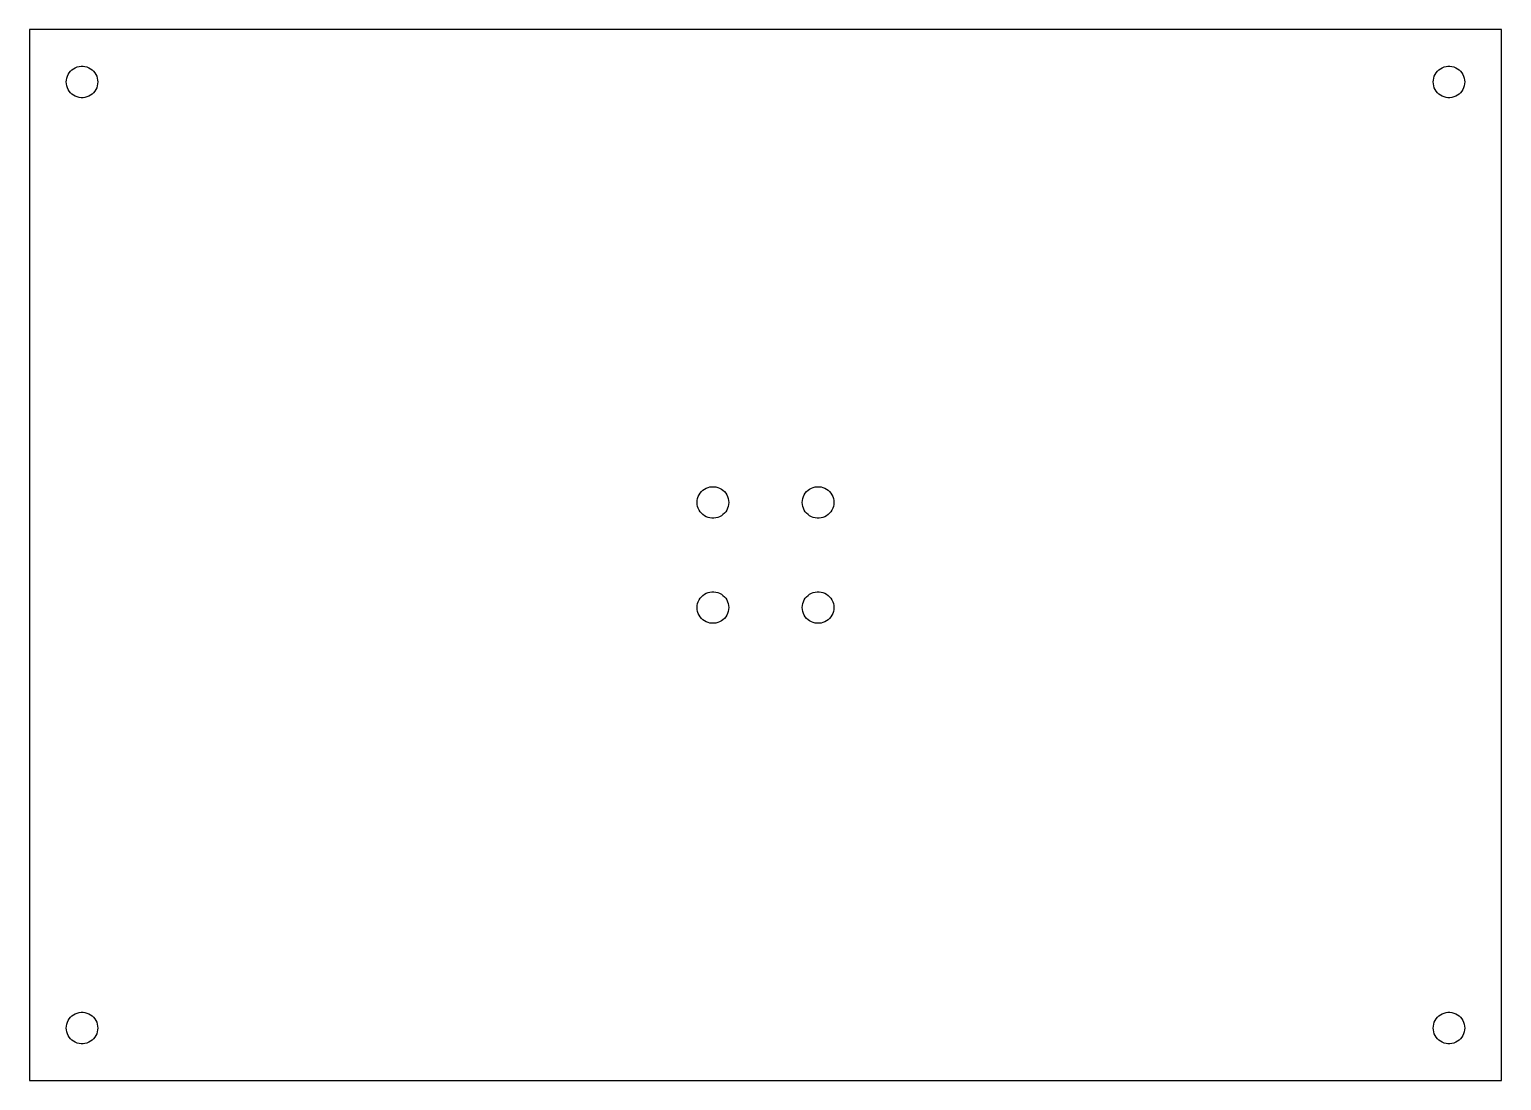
# Model space of a CAD drawing. Header units: metres. Extents: x -70 to 70, y -50 to 50.
import ezdxf

# ---------------------------------------------------------------- set-up
doc = ezdxf.new("R2010")
doc.units = ezdxf.units.M

msp = doc.modelspace()

# ---------------------------------------------------------------- linework, layer by layer
for p, q in [((70, 50), (-70, 50)), ((-70, 50), (-70, -50)), ((70, -50), (70, 50)), ((-65.9561, 46.1558), (-65.8037, 46.2665)), ((-65.8037, 46.2665), (-65.6387, 46.3572)), ((-65.6387, 46.3572), (-65.4635, 46.4266)), ((-65.4635, 46.4266), (-65.2811, 46.4734)), ((-65.2811, 46.4734), (-65.0942, 46.497)), ((-65.0942, 46.497), (-64.9058, 46.497)), ((-64.9058, 46.497), (-64.7189, 46.4734)), ((-64.7189, 46.4734), (-64.5365, 46.4266)), ((-64.5365, 46.4266), (-64.3613, 46.3572)), ((-64.3613, 46.3572), (-64.1963, 46.2665)), ((-64.1963, 46.2665), (-64.0439, 46.1558)), ((64.0439, 46.1558), (64.1963, 46.2665)), ((64.1963, 46.2665), (64.3613, 46.3572)), ((64.3613, 46.3572), (64.5365, 46.4266)), ((64.5365, 46.4266), (64.7189, 46.4734)), ((64.7189, 46.4734), (64.9058, 46.497)), ((64.9058, 46.497), (65.0942, 46.497)), ((65.0942, 46.497), (65.2811, 46.4734)), ((65.2811, 46.4734), (65.4635, 46.4266)), ((65.4635, 46.4266), (65.6387, 46.3572)), ((65.6387, 46.3572), (65.8037, 46.2665)), ((65.8037, 46.2665), (65.9561, 46.1558)), ((-66.5, 45), (-66.4882, 45.188)), ((-66.4882, 44.812), (-66.5, 45)), ((-66.4882, 45.188), (-66.4529, 45.373)), ((-66.4529, 44.627), (-66.4882, 44.812)), ((-66.4529, 45.373), (-66.3947, 45.5522)), ((-66.3947, 45.5522), (-66.3145, 45.7226)), ((-66.3145, 45.7226), (-66.2135, 45.8817)), ((-66.2135, 45.8817), (-66.0934, 46.0268)), ((-66.0934, 46.0268), (-65.9561, 46.1558)), ((-64.0439, 46.1558), (-63.9065, 46.0268)), ((-63.9065, 46.0268), (-63.7865, 45.8817)), ((-63.7865, 45.8817), (-63.6855, 45.7226)), ((-63.6855, 45.7226), (-63.6053, 45.5522)), ((-63.6053, 45.5522), (-63.5471, 45.373)), ((-63.5471, 45.373), (-63.5118, 45.188)), ((-63.5118, 44.812), (-63.5471, 44.627)), ((-63.5118, 45.188), (-63.5, 45)), ((-63.5, 45), (-63.5118, 44.812)), ((63.5, 45), (63.5118, 45.188)), ((63.5118, 44.812), (63.5, 45)), ((63.5118, 45.188), (63.5471, 45.373)), ((63.5471, 44.627), (63.5118, 44.812)), ((63.5471, 45.373), (63.6053, 45.5522)), ((63.6053, 45.5522), (63.6855, 45.7226)), ((63.6855, 45.7226), (63.7865, 45.8817)), ((63.7865, 45.8817), (63.9065, 46.0268)), ((63.9065, 46.0268), (64.0439, 46.1558)), ((65.9561, 46.1558), (66.0934, 46.0268)), ((66.0934, 46.0268), (66.2135, 45.8817)), ((66.2135, 45.8817), (66.3145, 45.7226)), ((66.3145, 45.7226), (66.3947, 45.5522)), ((66.3947, 45.5522), (66.4529, 45.373)), ((66.4529, 45.373), (66.4882, 45.188)), ((66.4882, 44.812), (66.4529, 44.627)), ((66.4882, 45.188), (66.5, 45)), ((66.5, 45), (66.4882, 44.812)), ((-66.3947, 44.4478), (-66.4529, 44.627)), ((-66.3145, 44.2774), (-66.3947, 44.4478)), ((-66.2135, 44.1183), (-66.3145, 44.2774)), ((-66.0934, 43.9732), (-66.2135, 44.1183)), ((-65.9561, 43.8442), (-66.0934, 43.9732)), ((-65.8037, 43.7335), (-65.9561, 43.8442)), ((-65.6387, 43.6427), (-65.8037, 43.7335)), ((-65.4635, 43.5734), (-65.6387, 43.6427)), ((-65.2811, 43.5266), (-65.4635, 43.5734)), ((-65.0942, 43.5029), (-65.2811, 43.5266)), ((-64.9058, 43.5029), (-65.0942, 43.5029)), ((-64.7189, 43.5266), (-64.9058, 43.5029)), ((-64.5365, 43.5734), (-64.7189, 43.5266)), ((-64.3613, 43.6427), (-64.5365, 43.5734)), ((-64.1963, 43.7335), (-64.3613, 43.6427)), ((-64.0439, 43.8442), (-64.1963, 43.7335)), ((-63.9065, 43.9732), (-64.0439, 43.8442)), ((-63.7865, 44.1183), (-63.9065, 43.9732)), ((-63.6855, 44.2774), (-63.7865, 44.1183)), ((-63.6053, 44.4478), (-63.6855, 44.2774)), ((-63.5471, 44.627), (-63.6053, 44.4478)), ((63.6053, 44.4478), (63.5471, 44.627)), ((63.6855, 44.2774), (63.6053, 44.4478)), ((63.7865, 44.1183), (63.6855, 44.2774)), ((63.9065, 43.9732), (63.7865, 44.1183)), ((64.0439, 43.8442), (63.9065, 43.9732)), ((64.1963, 43.7335), (64.0439, 43.8442)), ((64.3613, 43.6427), (64.1963, 43.7335)), ((64.5365, 43.5734), (64.3613, 43.6427)), ((64.7189, 43.5266), (64.5365, 43.5734)), ((64.9058, 43.5029), (64.7189, 43.5266)), ((65.0942, 43.5029), (64.9058, 43.5029)), ((65.2811, 43.5266), (65.0942, 43.5029)), ((65.4635, 43.5734), (65.2811, 43.5266)), ((65.6387, 43.6427), (65.4635, 43.5734)), ((65.8037, 43.7335), (65.6387, 43.6427)), ((65.9561, 43.8442), (65.8037, 43.7335)), ((66.0934, 43.9732), (65.9561, 43.8442)), ((66.2135, 44.1183), (66.0934, 43.9732)), ((66.3145, 44.2774), (66.2135, 44.1183)), ((66.3947, 44.4478), (66.3145, 44.2774)), ((66.4529, 44.627), (66.3947, 44.4478)), ((-6.39465, 5.55219), (-6.31445, 5.72263)), ((-6.31445, 5.72263), (-6.21352, 5.88167)), ((-6.21352, 5.88167), (-6.09344, 6.02681)), ((-6.09344, 6.02681), (-5.95613, 6.15576)), ((-5.95613, 6.15576), (-5.80373, 6.26648)), ((-5.80373, 6.26648), (-5.63866, 6.35724)), ((-5.63866, 6.35724), (-5.46352, 6.42657)), ((-5.46352, 6.42657), (-5.28107, 6.47342)), ((-5.28107, 6.47342), (-5.09418, 6.49704)), ((-5.09418, 6.49704), (-4.90581, 6.49704)), ((-4.90581, 6.49704), (-4.71892, 6.47342)), ((-4.71892, 6.47342), (-4.53647, 6.42657)), ((-4.53647, 6.42657), (-4.36133, 6.35724)), ((-4.36133, 6.35724), (-4.19626, 6.26648)), ((-4.19626, 6.26648), (-4.04385, 6.15576)), ((-4.04385, 6.15576), (-3.90654, 6.02681)), ((-3.90654, 6.02681), (-3.78647, 5.88167)), ((-3.78647, 5.88167), (-3.68553, 5.72263)), ((-3.68553, 5.72263), (-3.60533, 5.55219)), ((3.60533, 5.55219), (3.68553, 5.72263)), ((3.68553, 5.72263), (3.78647, 5.88167)), ((3.78647, 5.88167), (3.90654, 6.02681)), ((3.90654, 6.02681), (4.04385, 6.15576)), ((4.04385, 6.15576), (4.19626, 6.26648)), ((4.19626, 6.26648), (4.36133, 6.35724)), ((4.36133, 6.35724), (4.53647, 6.42657)), ((4.53647, 6.42657), (4.71892, 6.47342)), ((4.71892, 6.47342), (4.90581, 6.49704)), ((4.90581, 6.49704), (5.09418, 6.49704)), ((5.09418, 6.49704), (5.28107, 6.47342)), ((5.28107, 6.47342), (5.46352, 6.42657)), ((5.46352, 6.42657), (5.63866, 6.35724)), ((5.63866, 6.35724), (5.80373, 6.26648)), ((5.80373, 6.26648), (5.95613, 6.15576)), ((5.95613, 6.15576), (6.09344, 6.02681)), ((6.09344, 6.02681), (6.21352, 5.88167)), ((6.21352, 5.88167), (6.31445, 5.72263)), ((6.31445, 5.72263), (6.39465, 5.55219)), ((-6.5, 5), (-6.48816, 5.18799)), ((-6.48816, 4.812), (-6.5, 5)), ((-6.48816, 5.18799), (-6.45287, 5.37303)), ((-6.45287, 4.62695), (-6.48816, 4.812)), ((-6.45287, 5.37303), (-6.39465, 5.55219)), ((-6.39465, 4.4478), (-6.45287, 4.62695)), ((-6.31445, 4.27736), (-6.39465, 4.4478)), ((-6.21352, 4.11832), (-6.31445, 4.27736)), ((-3.68553, 4.27736), (-3.78647, 4.11832)), ((-3.60533, 4.4478), (-3.68553, 4.27736)), ((-3.60533, 5.55219), (-3.54712, 5.37303)), ((-3.54712, 4.62695), (-3.60533, 4.4478)), ((-3.54712, 5.37303), (-3.51183, 5.18799)), ((-3.51183, 4.812), (-3.54712, 4.62695)), ((-3.51183, 5.18799), (-3.5, 5)), ((-3.5, 5), (-3.51183, 4.812)), ((3.5, 5), (3.51183, 5.18799)), ((3.51183, 4.812), (3.5, 5)), ((3.51183, 5.18799), (3.54712, 5.37303)), ((3.54712, 4.62695), (3.51183, 4.812)), ((3.54712, 5.37303), (3.60533, 5.55219)), ((3.60533, 4.4478), (3.54712, 4.62695)), ((3.68553, 4.27736), (3.60533, 4.4478)), ((3.78647, 4.11832), (3.68553, 4.27736)), ((6.31445, 4.27736), (6.21352, 4.11832)), ((6.39465, 4.4478), (6.31445, 4.27736)), ((6.39465, 5.55219), (6.45287, 5.37303)), ((6.45287, 4.62695), (6.39465, 4.4478)), ((6.45287, 5.37303), (6.48816, 5.18799)), ((6.48816, 4.812), (6.45287, 4.62695)), ((6.48816, 5.18799), (6.5, 5)), ((6.5, 5), (6.48816, 4.812)), ((-6.09344, 3.97318), (-6.21352, 4.11832)), ((-5.95613, 3.84422), (-6.09344, 3.97318)), ((-5.80373, 3.73351), (-5.95613, 3.84422)), ((-5.63866, 3.64275), (-5.80373, 3.73351)), ((-5.46352, 3.57341), (-5.63866, 3.64275)), ((-5.28107, 3.52657), (-5.46352, 3.57341)), ((-5.09418, 3.50294), (-5.28107, 3.52657)), ((-4.90581, 3.50294), (-5.09418, 3.50294)), ((-4.71892, 3.52657), (-4.90581, 3.50294)), ((-4.53647, 3.57341), (-4.71892, 3.52657)), ((-4.36133, 3.64275), (-4.53647, 3.57341)), ((-4.19626, 3.73351), (-4.36133, 3.64275)), ((-4.04385, 3.84422), (-4.19626, 3.73351)), ((-3.90654, 3.97318), (-4.04385, 3.84422)), ((-3.78647, 4.11832), (-3.90654, 3.97318)), ((3.90654, 3.97318), (3.78647, 4.11832)), ((4.04385, 3.84422), (3.90654, 3.97318)), ((4.19626, 3.73351), (4.04385, 3.84422)), ((4.36133, 3.64275), (4.19626, 3.73351)), ((4.53647, 3.57341), (4.36133, 3.64275)), ((4.71892, 3.52657), (4.53647, 3.57341)), ((4.90581, 3.50294), (4.71892, 3.52657)), ((5.09418, 3.50294), (4.90581, 3.50294)), ((5.28107, 3.52657), (5.09418, 3.50294)), ((5.46352, 3.57341), (5.28107, 3.52657)), ((5.63866, 3.64275), (5.46352, 3.57341)), ((5.80373, 3.73351), (5.63866, 3.64275)), ((5.95613, 3.84422), (5.80373, 3.73351)), ((6.09344, 3.97318), (5.95613, 3.84422)), ((6.21352, 4.11832), (6.09344, 3.97318)), ((-6.31445, -4.27736), (-6.21352, -4.11832)), ((-6.21352, -4.11832), (-6.09344, -3.97318)), ((-6.09344, -3.97318), (-5.95613, -3.84422)), ((-5.95613, -3.84422), (-5.80373, -3.73351)), ((-5.80373, -3.73351), (-5.63866, -3.64275)), ((-5.63866, -3.64275), (-5.46352, -3.57341)), ((-5.46352, -3.57341), (-5.28107, -3.52657)), ((-5.28107, -3.52657), (-5.09418, -3.50294)), ((-5.09418, -3.50294), (-4.90581, -3.50294)), ((-4.90581, -3.50294), (-4.71892, -3.52657)), ((-4.71892, -3.52657), (-4.53647, -3.57341)), ((-4.53647, -3.57341), (-4.36133, -3.64275)), ((-4.36133, -3.64275), (-4.19626, -3.73351)), ((-4.19626, -3.73351), (-4.04385, -3.84422)), ((-4.04385, -3.84422), (-3.90654, -3.97318)), ((-3.90654, -3.97318), (-3.78647, -4.11832)), ((-3.78647, -4.11832), (-3.68553, -4.27736)), ((3.68553, -4.27736), (3.78647, -4.11832)), ((3.78647, -4.11832), (3.90654, -3.97318)), ((3.90654, -3.97318), (4.04385, -3.84422)), ((4.04385, -3.84422), (4.19626, -3.73351)), ((4.19626, -3.73351), (4.36133, -3.64275)), ((4.36133, -3.64275), (4.53647, -3.57341)), ((4.53647, -3.57341), (4.71892, -3.52657)), ((4.71892, -3.52657), (4.90581, -3.50294)), ((4.90581, -3.50294), (5.09418, -3.50294)), ((5.09418, -3.50294), (5.28107, -3.52657)), ((5.28107, -3.52657), (5.46352, -3.57341)), ((5.46352, -3.57341), (5.63866, -3.64275)), ((5.63866, -3.64275), (5.80373, -3.73351)), ((5.80373, -3.73351), (5.95613, -3.84422)), ((5.95613, -3.84422), (6.09344, -3.97318)), ((6.09344, -3.97318), (6.21352, -4.11832)), ((6.21352, -4.11832), (6.31445, -4.27736)), ((-6.5, -5), (-6.48816, -4.812)), ((-6.48816, -5.18799), (-6.5, -5)), ((-6.48816, -4.812), (-6.45287, -4.62695)), ((-6.45287, -5.37303), (-6.48816, -5.18799)), ((-6.45287, -4.62695), (-6.39465, -4.4478)), ((-6.39465, -5.55219), (-6.45287, -5.37303)), ((-6.39465, -4.4478), (-6.31445, -4.27736)), ((-6.31445, -5.72263), (-6.39465, -5.55219)), ((-3.68553, -4.27736), (-3.60533, -4.4478)), ((-3.60533, -5.55219), (-3.68553, -5.72263)), ((-3.60533, -4.4478), (-3.54712, -4.62695)), ((-3.54712, -5.37303), (-3.60533, -5.55219)), ((-3.54712, -4.62695), (-3.51183, -4.812)), ((-3.51183, -5.18799), (-3.54712, -5.37303)), ((-3.51183, -4.812), (-3.5, -5)), ((-3.5, -5), (-3.51183, -5.18799)), ((3.5, -5), (3.51183, -4.812)), ((3.51183, -5.18799), (3.5, -5)), ((3.51183, -4.812), (3.54712, -4.62695)), ((3.54712, -5.37303), (3.51183, -5.18799)), ((3.54712, -4.62695), (3.60533, -4.4478)), ((3.60533, -5.55219), (3.54712, -5.37303)), ((3.60533, -4.4478), (3.68553, -4.27736)), ((3.68553, -5.72263), (3.60533, -5.55219)), ((6.31445, -4.27736), (6.39465, -4.4478)), ((6.39465, -5.55219), (6.31445, -5.72263)), ((6.39465, -4.4478), (6.45287, -4.62695)), ((6.45287, -5.37303), (6.39465, -5.55219)), ((6.45287, -4.62695), (6.48816, -4.812)), ((6.48816, -5.18799), (6.45287, -5.37303)), ((6.48816, -4.812), (6.5, -5)), ((6.5, -5), (6.48816, -5.18799)), ((-6.21352, -5.88167), (-6.31445, -5.72263)), ((-6.09344, -6.02681), (-6.21352, -5.88167)), ((-5.95613, -6.15576), (-6.09344, -6.02681)), ((-5.80373, -6.26648), (-5.95613, -6.15576)), ((-5.63866, -6.35724), (-5.80373, -6.26648)), ((-5.46352, -6.42657), (-5.63866, -6.35724)), ((-5.28107, -6.47342), (-5.46352, -6.42657)), ((-5.09418, -6.49704), (-5.28107, -6.47342)), ((-4.90581, -6.49704), (-5.09418, -6.49704)), ((-4.71892, -6.47342), (-4.90581, -6.49704)), ((-4.53647, -6.42657), (-4.71892, -6.47342)), ((-4.36133, -6.35724), (-4.53647, -6.42657)), ((-4.19626, -6.26648), (-4.36133, -6.35724)), ((-4.04385, -6.15576), (-4.19626, -6.26648)), ((-3.90654, -6.02681), (-4.04385, -6.15576)), ((-3.78647, -5.88167), (-3.90654, -6.02681)), ((-3.68553, -5.72263), (-3.78647, -5.88167)), ((3.78647, -5.88167), (3.68553, -5.72263)), ((3.90654, -6.02681), (3.78647, -5.88167)), ((4.04385, -6.15576), (3.90654, -6.02681)), ((4.19626, -6.26648), (4.04385, -6.15576)), ((4.36133, -6.35724), (4.19626, -6.26648)), ((4.53647, -6.42657), (4.36133, -6.35724)), ((4.71892, -6.47342), (4.53647, -6.42657)), ((4.90581, -6.49704), (4.71892, -6.47342)), ((5.09418, -6.49704), (4.90581, -6.49704)), ((5.28107, -6.47342), (5.09418, -6.49704)), ((5.46352, -6.42657), (5.28107, -6.47342)), ((5.63866, -6.35724), (5.46352, -6.42657)), ((5.80373, -6.26648), (5.63866, -6.35724)), ((5.95613, -6.15576), (5.80373, -6.26648)), ((6.09344, -6.02681), (5.95613, -6.15576)), ((6.21352, -5.88167), (6.09344, -6.02681)), ((6.31445, -5.72263), (6.21352, -5.88167)), ((-66.4882, -44.812), (-66.4529, -44.627)), ((-66.4529, -44.627), (-66.3947, -44.4478)), ((-66.3947, -44.4478), (-66.3145, -44.2774)), ((-66.3145, -44.2774), (-66.2135, -44.1183)), ((-66.2135, -44.1183), (-66.0934, -43.9732)), ((-66.0934, -43.9732), (-65.9561, -43.8442)), ((-65.9561, -43.8442), (-65.8037, -43.7335)), ((-65.8037, -43.7335), (-65.6387, -43.6427)), ((-65.6387, -43.6427), (-65.4635, -43.5734)), ((-65.4635, -43.5734), (-65.2811, -43.5266)), ((-65.2811, -43.5266), (-65.0942, -43.5029)), ((-65.0942, -43.5029), (-64.9058, -43.5029)), ((-64.9058, -43.5029), (-64.7189, -43.5266)), ((-64.7189, -43.5266), (-64.5365, -43.5734)), ((-64.5365, -43.5734), (-64.3613, -43.6427)), ((-64.3613, -43.6427), (-64.1963, -43.7335)), ((-64.1963, -43.7335), (-64.0439, -43.8442)), ((-64.0439, -43.8442), (-63.9065, -43.9732)), ((-63.9065, -43.9732), (-63.7865, -44.1183)), ((-63.7865, -44.1183), (-63.6855, -44.2774)), ((-63.6855, -44.2774), (-63.6053, -44.4478)), ((-63.6053, -44.4478), (-63.5471, -44.627)), ((-63.5471, -44.627), (-63.5118, -44.812)), ((63.5118, -44.812), (63.5471, -44.627)), ((63.5471, -44.627), (63.6053, -44.4478)), ((63.6053, -44.4478), (63.6855, -44.2774)), ((63.6855, -44.2774), (63.7865, -44.1183)), ((63.7865, -44.1183), (63.9065, -43.9732)), ((63.9065, -43.9732), (64.0439, -43.8442)), ((64.0439, -43.8442), (64.1963, -43.7335)), ((64.1963, -43.7335), (64.3613, -43.6427)), ((64.3613, -43.6427), (64.5365, -43.5734)), ((64.5365, -43.5734), (64.7189, -43.5266)), ((64.7189, -43.5266), (64.9058, -43.5029)), ((64.9058, -43.5029), (65.0942, -43.5029)), ((65.0942, -43.5029), (65.2811, -43.5266)), ((65.2811, -43.5266), (65.4635, -43.5734)), ((65.4635, -43.5734), (65.6387, -43.6427)), ((65.6387, -43.6427), (65.8037, -43.7335)), ((65.8037, -43.7335), (65.9561, -43.8442)), ((65.9561, -43.8442), (66.0934, -43.9732)), ((66.0934, -43.9732), (66.2135, -44.1183)), ((66.2135, -44.1183), (66.3145, -44.2774)), ((66.3145, -44.2774), (66.3947, -44.4478)), ((66.3947, -44.4478), (66.4529, -44.627)), ((66.4529, -44.627), (66.4882, -44.812)), ((-66.5, -45), (-66.4882, -44.812)), ((-66.4882, -45.188), (-66.5, -45)), ((-66.4529, -45.373), (-66.4882, -45.188)), ((-66.3947, -45.5522), (-66.4529, -45.373)), ((-66.3145, -45.7226), (-66.3947, -45.5522)), ((-66.2135, -45.8817), (-66.3145, -45.7226)), ((-66.0934, -46.0268), (-66.2135, -45.8817)), ((-65.9561, -46.1558), (-66.0934, -46.0268)), ((-65.8037, -46.2665), (-65.9561, -46.1558)), ((-64.0439, -46.1558), (-64.1963, -46.2665)), ((-63.9065, -46.0268), (-64.0439, -46.1558)), ((-63.7865, -45.8817), (-63.9065, -46.0268)), ((-63.6855, -45.7226), (-63.7865, -45.8817)), ((-63.6053, -45.5522), (-63.6855, -45.7226)), ((-63.5471, -45.373), (-63.6053, -45.5522)), ((-63.5118, -45.188), (-63.5471, -45.373)), ((-63.5118, -44.812), (-63.5, -45)), ((-63.5, -45), (-63.5118, -45.188)), ((63.5, -45), (63.5118, -44.812)), ((63.5118, -45.188), (63.5, -45)), ((63.5471, -45.373), (63.5118, -45.188)), ((63.6053, -45.5522), (63.5471, -45.373)), ((63.6855, -45.7226), (63.6053, -45.5522)), ((63.7865, -45.8817), (63.6855, -45.7226)), ((63.9065, -46.0268), (63.7865, -45.8817)), ((64.0439, -46.1558), (63.9065, -46.0268)), ((64.1963, -46.2665), (64.0439, -46.1558)), ((65.9561, -46.1558), (65.8037, -46.2665)), ((66.0934, -46.0268), (65.9561, -46.1558)), ((66.2135, -45.8817), (66.0934, -46.0268)), ((66.3145, -45.7226), (66.2135, -45.8817)), ((66.3947, -45.5522), (66.3145, -45.7226)), ((66.4529, -45.373), (66.3947, -45.5522)), ((66.4882, -45.188), (66.4529, -45.373)), ((66.4882, -44.812), (66.5, -45)), ((66.5, -45), (66.4882, -45.188)), ((-65.6387, -46.3572), (-65.8037, -46.2665)), ((-65.4635, -46.4266), (-65.6387, -46.3572)), ((-65.2811, -46.4734), (-65.4635, -46.4266)), ((-65.0942, -46.497), (-65.2811, -46.4734)), ((-64.9058, -46.497), (-65.0942, -46.497)), ((-64.7189, -46.4734), (-64.9058, -46.497)), ((-64.5365, -46.4266), (-64.7189, -46.4734)), ((-64.3613, -46.3572), (-64.5365, -46.4266)), ((-64.1963, -46.2665), (-64.3613, -46.3572)), ((64.3613, -46.3572), (64.1963, -46.2665)), ((64.5365, -46.4266), (64.3613, -46.3572)), ((64.7189, -46.4734), (64.5365, -46.4266)), ((64.9058, -46.497), (64.7189, -46.4734)), ((65.0942, -46.497), (64.9058, -46.497)), ((65.2811, -46.4734), (65.0942, -46.497)), ((65.4635, -46.4266), (65.2811, -46.4734)), ((65.6387, -46.3572), (65.4635, -46.4266)), ((65.8037, -46.2665), (65.6387, -46.3572)), ((-70, -50), (70, -50))]:
    msp.add_line(p, q)

doc.saveas('drawing.dxf')
